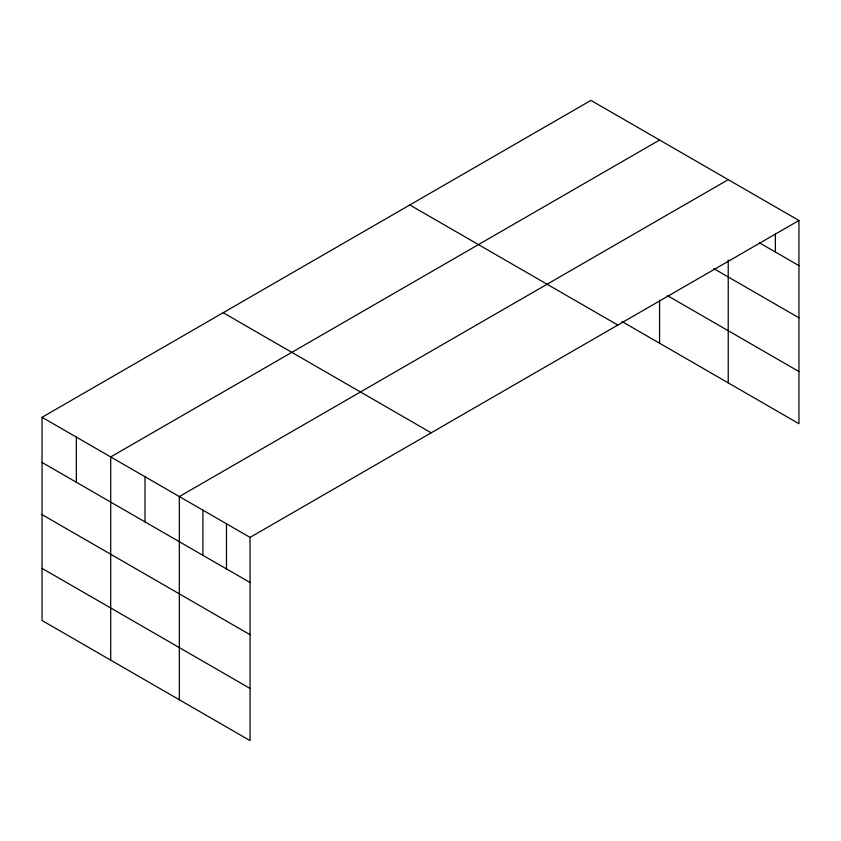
<?xml version="1.0" encoding="UTF-8"?>
<svg xmlns="http://www.w3.org/2000/svg" width="841" height="841" viewBox="0 0 841 841"><rect width="100%" height="100%" fill="white"/><g stroke="black" fill="none" stroke-linecap="round" stroke-linejoin="round"><path stroke-width="1.26" d="M42.05 417.294L250.061 537.388L250.061 740.606L42.05 620.511L42.05 417.294L590.939 100.394L798.95 220.489L798.95 423.706L621.941 321.504M659.586 140.026L110.697 456.926L110.697 660.143M728.222 179.659L179.333 496.558L179.333 699.775M250.061 537.388L798.95 220.489M759.654 242.954L798.95 265.64M713.83 268.657L798.95 317.803M667.333 295.559L798.95 371.543M409.809 204.973L617.82 325.068M223.18 312.715L431.191 432.81M42.05 462.445L250.061 582.54M42.05 514.608L250.061 634.703M42.05 568.348L250.061 688.443M775.37 233.966L775.37 252.027M728.222 260.016L728.222 382.876M659.586 300.205L659.586 343.244M226.481 523.775L226.481 568.926M202.912 510.172L202.912 555.312M145.02 476.742L145.02 521.883M76.373 437.11L76.373 482.261"/></g></svg>
